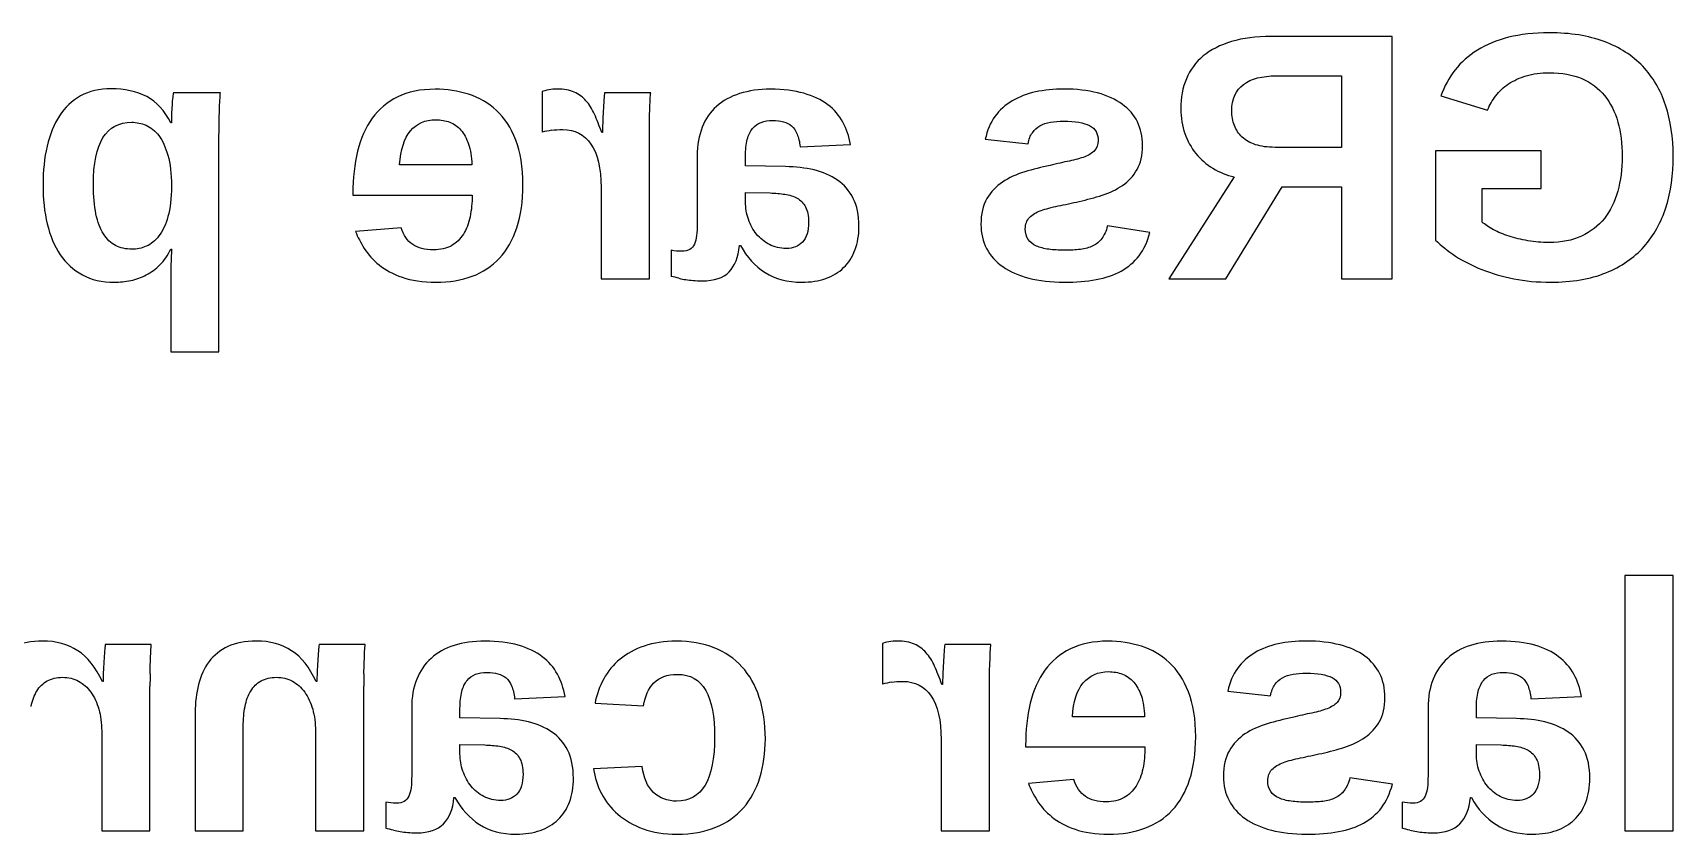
# Model space of a CAD drawing. Header units: millimetres. Extents: x 0 to 290, y 0 to 205.
# Drawn here: x 209.36 to 250, y 24.26 to 44.1 of the extents above; entities that cross this region are included whole.
import ezdxf

# ---------------------------------------------------------------- set-up
doc = ezdxf.new("R2010")
doc.units = ezdxf.units.MM
doc.layers.get('0').update_dxf_attribs({"linetype": 'CONTINUOUS', "true_color": 0x000000})

msp = doc.modelspace()

# ---------------------------------------------------------------- linework, layer by layer
for p, q in [((243.037, 44.014), (240.04, 44.014)), ((243.037, 38.014), (243.037, 44.014)), ((240.172, 43.039), (241.781, 43.039)), ((241.781, 43.039), (241.781, 41.268)), ((214.005, 42.622), (212.843, 42.622)), ((221.98, 42.647), (221.98, 41.646)), ((224.666, 42.622), (223.526, 42.622)), ((244.242, 42.541), (245.401, 42.192)), ((212.792, 41.872), (212.775, 41.872)), ((213.971, 36.204), (213.971, 41.561)), ((223.471, 41.638), (223.453, 41.638)), ((224.633, 38.014), (224.633, 41.539)), ((232.956, 41.467), (234.016, 41.357)), ((225.819, 41.054), (225.819, 39.376)), ((228.37, 41.28), (229.618, 41.339)), ((241.781, 41.268), (240.137, 41.268)), ((246.73, 41.178), (244.114, 41.178)), ((244.114, 41.178), (244.114, 38.972)), ((246.73, 40.25), (246.73, 41.178)), ((220.235, 40.837), (218.447, 40.837)), ((227.016, 40.808), (227.016, 41.042)), ((228.008, 40.79), (227.016, 40.808)), ((223.436, 40.275), (223.436, 38.014)), ((239.124, 40.535), (237.501, 38.014)), ((238.915, 38.014), (240.308, 40.292)), ((240.308, 40.292), (241.781, 40.292)), ((241.781, 40.292), (241.781, 38.014)), ((245.264, 39.419), (245.264, 40.25)), ((245.264, 40.25), (246.73, 40.25)), ((217.288, 40.122), (217.288, 40.087)), ((217.288, 40.087), (220.243, 40.087)), ((227.016, 40.148), (227.629, 40.138)), ((227.016, 39.913), (227.016, 40.148)), ((218.484, 39.279), (217.356, 39.181)), ((237.035, 39.163), (235.984, 39.321)), ((212.775, 38.746), (212.8, 38.746)), ((225.176, 38.721), (225.176, 38.073)), ((226.867, 38.835), (226.892, 38.835)), ((212.775, 37.971), (212.775, 36.204)), ((223.436, 38.014), (224.633, 38.014)), ((237.501, 38.014), (238.915, 38.014)), ((241.781, 38.014), (243.037, 38.014)), ((212.775, 36.204), (213.971, 36.204)), ((250, 30.667), (248.803, 30.667)), ((248.803, 30.667), (248.803, 24.347)), ((250, 24.347), (250, 30.667)), ((212.294, 28.955), (211.154, 28.955)), ((217.592, 28.955), (216.452, 28.955)), ((230.407, 28.981), (230.407, 27.979)), ((233.094, 28.955), (231.953, 28.955)), ((211.099, 28.039), (211.081, 28.039)), ((212.261, 24.347), (212.261, 27.924)), ((216.397, 28.039), (216.379, 28.039)), ((217.559, 24.347), (217.559, 27.924)), ((221.296, 27.613), (222.544, 27.673)), ((231.898, 27.971), (231.88, 27.971)), ((233.06, 24.347), (233.06, 27.873)), ((238.963, 27.8), (240.024, 27.69)), ((246.477, 27.613), (247.725, 27.673)), ((213.381, 27.273), (213.381, 24.347)), ((218.745, 27.387), (218.745, 25.709)), ((219.942, 27.141), (219.942, 27.375)), ((223.287, 27.503), (224.492, 27.443)), ((243.926, 27.387), (243.926, 25.709)), ((245.123, 27.141), (245.123, 27.375)), ((214.573, 24.347), (214.573, 26.932)), ((220.934, 27.124), (219.942, 27.141)), ((236.903, 27.171), (235.115, 27.171)), ((246.115, 27.124), (245.123, 27.141)), ((211.064, 26.817), (211.064, 24.347)), ((216.362, 26.817), (216.362, 24.347)), ((219.942, 26.481), (220.555, 26.472)), ((219.942, 26.246), (219.942, 26.481)), ((231.863, 26.609), (231.863, 24.347)), ((233.956, 26.455), (233.956, 26.421)), ((233.956, 26.421), (236.912, 26.421)), ((245.123, 26.481), (245.736, 26.472)), ((245.123, 26.246), (245.123, 26.481)), ((224.454, 25.935), (223.253, 25.88)), ((235.153, 25.612), (234.025, 25.514)), ((243.042, 25.497), (241.991, 25.654)), ((218.102, 25.054), (218.102, 24.406)), ((219.793, 25.169), (219.818, 25.169)), ((243.284, 25.054), (243.284, 24.406)), ((244.974, 25.169), (244.999, 25.169)), ((211.064, 24.347), (212.261, 24.347)), ((213.381, 24.347), (214.573, 24.347)), ((216.362, 24.347), (217.559, 24.347)), ((231.863, 24.347), (233.06, 24.347)), ((248.803, 24.347), (250, 24.347))]:
    msp.add_line(p, q)
for centre, radius, start, end in [((264.176, 39.813), 40.753, 176.2964, 176.6836), ((241.562, 41.117), 18.101, 176.6638, 177.6015), ((222.939, 37.307), 4.443, 99.4193, 102.4732), ((217.741, 7.1), 31.853, 76.1479, 76.5017), ((225.813, 39.826), 1.854, 256.1081, 261.4706), ((225.726, 27.612), 14.636, 176.3566, 177.4264), ((231.024, 27.612), 14.636, 176.3566, 177.4264), ((249.99, 27.45), 18.101, 176.6638, 177.6015), ((272.603, 26.146), 40.753, 176.2964, 176.6836), ((235.883, 27.92), 23.622, 179.2462, 179.9899), ((241.18, 27.92), 23.622, 179.2462, 179.9899), ((231.366, 23.641), 4.443, 99.4193, 102.4732), ((210.667, -6.566), 31.853, 76.1479, 76.5017), ((235.849, -6.566), 31.853, 76.1479, 76.5017), ((218.738, 26.16), 1.854, 256.1081, 261.4706), ((243.92, 26.16), 1.854, 256.1081, 261.4706)]:
    msp.add_arc(centre, radius, start, end)
for points in [[(240.04, 44.014), (239.665, 44.014), (239.338, 43.972), (239.058, 43.888)], [(245.922, 43.993), (245.629, 43.919), (245.372, 43.814), (245.152, 43.677)], [(246.93, 44.104), (246.552, 44.104), (246.216, 44.067), (245.922, 43.993)], [(248.286, 43.889), (247.901, 44.032), (247.449, 44.104), (246.93, 44.104)], [(238.358, 43.53), (238.17, 43.376), (238.03, 43.188), (237.938, 42.968)], [(239.058, 43.888), (238.779, 43.804), (238.545, 43.685), (238.358, 43.53)], [(245.152, 43.677), (244.932, 43.541), (244.747, 43.377), (244.598, 43.186)], [(249.244, 43.275), (248.99, 43.541), (248.67, 43.745), (248.286, 43.889)], [(244.598, 43.186), (244.449, 42.994), (244.33, 42.779), (244.242, 42.541)], [(246.361, 43.041), (246.527, 43.091), (246.717, 43.115), (246.93, 43.115)], [(246.93, 43.115), (247.242, 43.115), (247.512, 43.066), (247.739, 42.969)], [(249.812, 42.311), (249.687, 42.688), (249.498, 43.01), (249.244, 43.275)], [(211.301, 42.72), (211.009, 42.72), (210.756, 42.66), (210.543, 42.541)], [(212.179, 42.524), (211.926, 42.654), (211.633, 42.72), (211.301, 42.72)], [(219.328, 42.707), (218.964, 42.707), (218.654, 42.643), (218.398, 42.517)], [(220.154, 42.583), (219.893, 42.665), (219.618, 42.707), (219.328, 42.707)], [(222.139, 42.692), (222.069, 42.679), (222.016, 42.664), (221.98, 42.647)], [(222.351, 42.711), (222.279, 42.711), (222.208, 42.704), (222.139, 42.692)], [(222.772, 42.636), (222.658, 42.686), (222.517, 42.711), (222.351, 42.711)], [(227.637, 42.707), (227.35, 42.707), (227.095, 42.671), (226.871, 42.6)], [(228.461, 42.606), (228.227, 42.673), (227.953, 42.707), (227.637, 42.707)], [(234.901, 42.711), (234.652, 42.711), (234.419, 42.687), (234.203, 42.641)], [(235.738, 42.615), (235.496, 42.679), (235.217, 42.711), (234.901, 42.711)], [(237.938, 42.968), (237.846, 42.748), (237.8, 42.5), (237.8, 42.225)], [(239.064, 42.174), (239.064, 42.466), (239.16, 42.684), (239.352, 42.826)], [(239.352, 42.826), (239.543, 42.968), (239.817, 43.039), (240.172, 43.039)], [(245.606, 42.547), (245.691, 42.659), (245.796, 42.757), (245.923, 42.84)], [(245.923, 42.84), (246.049, 42.924), (246.195, 42.991), (246.361, 43.041)], [(247.739, 42.969), (247.966, 42.871), (248.153, 42.731), (248.301, 42.549)], [(210.543, 42.541), (210.33, 42.421), (210.155, 42.256), (210.017, 42.046)], [(212.775, 41.872), (212.63, 42.176), (212.432, 42.393), (212.179, 42.524)], [(212.807, 42.311), (212.802, 42.237), (212.799, 42.16), (212.796, 42.081)], [(212.824, 42.507), (212.817, 42.45), (212.811, 42.385), (212.807, 42.311)], [(212.843, 42.622), (212.838, 42.602), (212.831, 42.564), (212.824, 42.507)], [(213.982, 42.192), (213.989, 42.376), (213.997, 42.52), (214.005, 42.622)], [(218.398, 42.517), (218.141, 42.391), (217.93, 42.214), (217.765, 41.987)], [(220.846, 42.18), (220.646, 42.366), (220.415, 42.5), (220.154, 42.583)], [(223.063, 42.423), (222.983, 42.515), (222.885, 42.586), (222.772, 42.636)], [(223.274, 42.087), (223.214, 42.219), (223.144, 42.331), (223.063, 42.423)], [(223.526, 42.622), (223.52, 42.588), (223.514, 42.529), (223.508, 42.445)], [(224.643, 42.172), (224.648, 42.273), (224.651, 42.364), (224.654, 42.445)], [(224.654, 42.445), (224.657, 42.526), (224.661, 42.585), (224.666, 42.622)], [(226.3, 42.283), (226.144, 42.142), (226.025, 41.97), (225.943, 41.765)], [(226.871, 42.6), (226.647, 42.529), (226.456, 42.424), (226.3, 42.283)], [(229.053, 42.323), (228.893, 42.445), (228.695, 42.54), (228.461, 42.606)], [(229.43, 41.891), (229.339, 42.057), (229.214, 42.201), (229.053, 42.323)], [(233.624, 42.419), (233.454, 42.319), (233.311, 42.19), (233.196, 42.034)], [(234.203, 42.641), (233.987, 42.594), (233.794, 42.52), (233.624, 42.419)], [(236.35, 42.338), (236.185, 42.459), (235.981, 42.551), (235.738, 42.615)], [(236.725, 41.899), (236.639, 42.071), (236.514, 42.217), (236.35, 42.338)], [(245.401, 42.192), (245.452, 42.316), (245.52, 42.435), (245.606, 42.547)], [(248.301, 42.549), (248.448, 42.367), (248.558, 42.149), (248.629, 41.895)], [(250, 41.042), (250, 41.51), (249.937, 41.933), (249.812, 42.311)], [(210.017, 42.046), (209.88, 41.837), (209.778, 41.586), (209.711, 41.295)], [(211.097, 41.508), (211.256, 41.762), (211.493, 41.889), (211.808, 41.889)], [(211.808, 41.889), (211.927, 41.889), (212.046, 41.864), (212.164, 41.814)], [(212.796, 42.081), (212.793, 42.001), (212.792, 41.932), (212.792, 41.872)], [(213.971, 41.561), (213.971, 41.797), (213.975, 42.007), (213.982, 42.192)], [(217.765, 41.987), (217.601, 41.759), (217.48, 41.488), (217.403, 41.171)], [(218.715, 41.674), (218.871, 41.86), (219.081, 41.952), (219.345, 41.952)], [(219.345, 41.952), (219.467, 41.952), (219.581, 41.932), (219.688, 41.891)], [(219.688, 41.891), (219.794, 41.85), (219.887, 41.785), (219.965, 41.695)], [(221.323, 41.45), (221.206, 41.751), (221.046, 41.994), (220.846, 42.18)], [(223.453, 41.638), (223.393, 41.805), (223.334, 41.955), (223.274, 42.087)], [(223.477, 41.874), (223.473, 41.776), (223.471, 41.698), (223.471, 41.638)], [(224.635, 41.855), (224.636, 41.965), (224.639, 42.071), (224.643, 42.172)], [(227.19, 41.736), (227.247, 41.807), (227.317, 41.857), (227.401, 41.887)], [(227.401, 41.887), (227.485, 41.917), (227.581, 41.932), (227.688, 41.932)], [(227.688, 41.932), (227.788, 41.932), (227.877, 41.922), (227.955, 41.902)], [(227.955, 41.902), (228.033, 41.882), (228.1, 41.847), (228.157, 41.797)], [(229.618, 41.339), (229.584, 41.541), (229.521, 41.725), (229.43, 41.891)], [(233.196, 42.034), (233.081, 41.877), (233.001, 41.688), (232.956, 41.467)], [(234.312, 41.804), (234.387, 41.846), (234.475, 41.875), (234.574, 41.891)], [(234.574, 41.891), (234.673, 41.907), (234.782, 41.915), (234.901, 41.915)], [(234.901, 41.915), (235.185, 41.915), (235.399, 41.878), (235.541, 41.806)], [(236.852, 41.314), (236.852, 41.532), (236.81, 41.728), (236.725, 41.899)], [(237.8, 42.225), (237.8, 42.001), (237.833, 41.796), (237.9, 41.61)], [(239.128, 41.808), (239.085, 41.918), (239.064, 42.041), (239.064, 42.174)], [(248.629, 41.895), (248.699, 41.641), (248.735, 41.357), (248.735, 41.042)], [(210.858, 40.339), (210.858, 40.864), (210.938, 41.254), (211.097, 41.508)], [(212.164, 41.814), (212.281, 41.765), (212.386, 41.68), (212.479, 41.559)], [(212.479, 41.559), (212.571, 41.438), (212.646, 41.277), (212.705, 41.073)], [(218.447, 40.837), (218.469, 41.209), (218.559, 41.488), (218.715, 41.674)], [(219.965, 41.695), (220.043, 41.606), (220.106, 41.49), (220.154, 41.348)], [(222.212, 41.691), (222.29, 41.704), (222.383, 41.71), (222.491, 41.71)], [(222.491, 41.71), (222.789, 41.71), (223.021, 41.59), (223.187, 41.348)], [(224.633, 41.539), (224.633, 41.639), (224.633, 41.744), (224.635, 41.855)], [(225.943, 41.765), (225.86, 41.561), (225.819, 41.324), (225.819, 41.054)], [(227.016, 41.042), (227.016, 41.209), (227.031, 41.349), (227.06, 41.461)], [(227.06, 41.461), (227.09, 41.573), (227.133, 41.665), (227.19, 41.736)], [(228.157, 41.797), (228.214, 41.747), (228.26, 41.681), (228.295, 41.597)], [(228.295, 41.597), (228.331, 41.514), (228.356, 41.408), (228.37, 41.28)], [(234.016, 41.357), (234.036, 41.468), (234.072, 41.559), (234.123, 41.631)], [(234.123, 41.631), (234.174, 41.704), (234.237, 41.761), (234.312, 41.804)], [(235.541, 41.806), (235.683, 41.733), (235.754, 41.612), (235.754, 41.441)], [(237.9, 41.61), (237.967, 41.424), (238.059, 41.259), (238.176, 41.114)], [(239.322, 41.521), (239.235, 41.601), (239.17, 41.697), (239.128, 41.808)], [(239.654, 41.334), (239.52, 41.378), (239.409, 41.44), (239.322, 41.521)], [(209.711, 41.295), (209.644, 41.004), (209.611, 40.685), (209.611, 40.339)], [(212.705, 41.073), (212.763, 40.87), (212.792, 40.614), (212.792, 40.305)], [(217.403, 41.171), (217.326, 40.855), (217.288, 40.505), (217.288, 40.122)], [(220.154, 41.348), (220.203, 41.206), (220.23, 41.036), (220.235, 40.837)], [(221.5, 40.339), (221.5, 40.779), (221.441, 41.149), (221.323, 41.45)], [(223.187, 41.348), (223.353, 41.107), (223.436, 40.75), (223.436, 40.275)], [(235.666, 41.19), (235.608, 41.128), (235.526, 41.076), (235.419, 41.035)], [(235.754, 41.441), (235.754, 41.336), (235.725, 41.253), (235.666, 41.19)], [(236.716, 40.716), (236.807, 40.873), (236.852, 41.072), (236.852, 41.314)], [(238.176, 41.114), (238.294, 40.969), (238.433, 40.848), (238.595, 40.75)], [(240.137, 41.268), (239.95, 41.268), (239.789, 41.29), (239.654, 41.334)], [(228.714, 40.708), (228.493, 40.76), (228.258, 40.788), (228.008, 40.79)], [(229.294, 40.456), (229.129, 40.571), (228.936, 40.655), (228.714, 40.708)], [(233.933, 40.66), (233.727, 40.599), (233.544, 40.515), (233.383, 40.409)], [(234.561, 40.82), (234.348, 40.774), (234.138, 40.721), (233.933, 40.66)], [(235.04, 40.929), (234.894, 40.899), (234.734, 40.863), (234.561, 40.82)], [(235.419, 41.035), (235.312, 40.994), (235.186, 40.959), (235.04, 40.929)], [(236.358, 40.326), (236.506, 40.429), (236.625, 40.558), (236.716, 40.716)], [(238.595, 40.75), (238.757, 40.652), (238.933, 40.581), (239.124, 40.535)], [(248.735, 41.042), (248.735, 40.729), (248.699, 40.442), (248.626, 40.181)], [(249.823, 39.793), (249.941, 40.174), (250, 40.59), (250, 41.042)], [(209.611, 40.339), (209.611, 39.99), (209.645, 39.668), (209.715, 39.372)], [(210.922, 39.619), (210.88, 39.821), (210.858, 40.061), (210.858, 40.339)], [(212.792, 40.305), (212.792, 40.004), (212.764, 39.753), (212.707, 39.553)], [(221.351, 39.276), (221.451, 39.579), (221.5, 39.933), (221.5, 40.339)], [(229.684, 40.004), (229.589, 40.19), (229.459, 40.341), (229.294, 40.456)], [(233.383, 40.409), (233.223, 40.303), (233.094, 40.166), (232.996, 39.998)], [(235.856, 40.084), (236.043, 40.143), (236.211, 40.224), (236.358, 40.326)], [(220.243, 40.087), (220.243, 39.894), (220.226, 39.715), (220.192, 39.549)], [(227.088, 39.487), (227.04, 39.626), (227.016, 39.768), (227.016, 39.913)], [(227.629, 40.138), (227.756, 40.133), (227.878, 40.122), (227.993, 40.107)], [(227.993, 40.107), (228.108, 40.091), (228.209, 40.058), (228.295, 40.009)], [(228.295, 40.009), (228.382, 39.959), (228.451, 39.887), (228.502, 39.793)], [(229.826, 39.317), (229.826, 39.589), (229.779, 39.818), (229.684, 40.004)], [(232.996, 39.998), (232.898, 39.831), (232.849, 39.618), (232.849, 39.36)], [(234.763, 39.817), (234.926, 39.85), (235.1, 39.888), (235.285, 39.93)], [(235.285, 39.93), (235.478, 39.973), (235.669, 40.024), (235.856, 40.084)], [(248.626, 40.181), (248.554, 39.92), (248.444, 39.696), (248.294, 39.509)], [(211.108, 39.123), (211.027, 39.252), (210.965, 39.418), (210.922, 39.619)], [(212.707, 39.553), (212.65, 39.353), (212.575, 39.194), (212.483, 39.075)], [(220.192, 39.549), (220.158, 39.382), (220.103, 39.239), (220.026, 39.118)], [(227.29, 39.119), (227.203, 39.226), (227.136, 39.348), (227.088, 39.487)], [(228.502, 39.793), (228.553, 39.7), (228.578, 39.572), (228.578, 39.411)], [(233.948, 39.248), (233.948, 39.367), (233.983, 39.462), (234.052, 39.532)], [(234.052, 39.532), (234.122, 39.602), (234.217, 39.659), (234.337, 39.703)], [(234.337, 39.703), (234.458, 39.746), (234.6, 39.785), (234.763, 39.817)], [(248.294, 39.509), (248.145, 39.321), (247.957, 39.175), (247.73, 39.07)], [(249.276, 38.808), (249.523, 39.084), (249.705, 39.413), (249.823, 39.793)], [(209.715, 39.372), (209.784, 39.077), (209.892, 38.823), (210.036, 38.61)], [(211.408, 38.838), (211.289, 38.899), (211.189, 38.994), (211.108, 39.123)], [(212.483, 39.075), (212.391, 38.955), (212.286, 38.871), (212.17, 38.821)], [(217.356, 39.181), (217.407, 39.05), (217.479, 38.911), (217.571, 38.763)], [(218.77, 38.863), (218.637, 38.953), (218.542, 39.092), (218.484, 39.279)], [(220.026, 39.118), (219.949, 38.998), (219.85, 38.903), (219.728, 38.833)], [(220.921, 38.523), (221.108, 38.723), (221.252, 38.974), (221.351, 39.276)], [(225.804, 39.087), (225.794, 39.002), (225.776, 38.93), (225.749, 38.872)], [(225.819, 39.376), (225.819, 39.268), (225.814, 39.172), (225.804, 39.087)], [(227.608, 38.861), (227.483, 38.926), (227.377, 39.012), (227.29, 39.119)], [(228.578, 39.411), (228.578, 39.192), (228.528, 39.029), (228.427, 38.923)], [(229.728, 38.725), (229.794, 38.898), (229.826, 39.095), (229.826, 39.317)], [(232.849, 39.36), (232.849, 39.138), (232.895, 38.939), (232.988, 38.763)], [(234.02, 38.987), (233.972, 39.056), (233.948, 39.143), (233.948, 39.248)], [(235.984, 39.321), (235.95, 39.193), (235.903, 39.09), (235.843, 39.01)], [(236.766, 38.584), (236.886, 38.741), (236.975, 38.934), (237.035, 39.163)], [(245.548, 39.229), (245.433, 39.29), (245.338, 39.354), (245.264, 39.419)], [(245.935, 39.068), (245.792, 39.115), (245.663, 39.168), (245.548, 39.229)], [(246.402, 38.955), (246.234, 38.984), (246.079, 39.021), (245.935, 39.068)], [(247.73, 39.07), (247.503, 38.965), (247.235, 38.912), (246.925, 38.912)], [(210.036, 38.61), (210.181, 38.397), (210.365, 38.23), (210.588, 38.11)], [(211.817, 38.746), (211.664, 38.746), (211.528, 38.777), (211.408, 38.838)], [(212.17, 38.821), (212.054, 38.771), (211.936, 38.746), (211.817, 38.746)], [(212.509, 38.361), (212.613, 38.465), (212.701, 38.593), (212.775, 38.746)], [(212.792, 38.64), (212.789, 38.583), (212.786, 38.517), (212.783, 38.441)], [(212.8, 38.746), (212.797, 38.732), (212.795, 38.697), (212.792, 38.64)], [(217.571, 38.763), (217.664, 38.616), (217.786, 38.48), (217.94, 38.357)], [(219.286, 38.729), (219.075, 38.729), (218.903, 38.774), (218.77, 38.863)], [(219.728, 38.833), (219.606, 38.764), (219.459, 38.729), (219.286, 38.729)], [(225.44, 38.695), (225.349, 38.695), (225.261, 38.704), (225.176, 38.721)], [(225.634, 38.74), (225.584, 38.71), (225.52, 38.695), (225.44, 38.695)], [(225.749, 38.872), (225.721, 38.813), (225.683, 38.769), (225.634, 38.74)], [(226.609, 38.184), (226.752, 38.331), (226.838, 38.549), (226.867, 38.835)], [(226.892, 38.835), (227.051, 38.549), (227.254, 38.326), (227.503, 38.167)], [(228.025, 38.763), (227.871, 38.763), (227.732, 38.796), (227.608, 38.861)], [(228.427, 38.923), (228.326, 38.816), (228.192, 38.763), (228.025, 38.763)], [(229.447, 38.289), (229.569, 38.406), (229.663, 38.552), (229.728, 38.725)], [(232.988, 38.763), (233.08, 38.587), (233.214, 38.437), (233.39, 38.314)], [(234.223, 38.825), (234.136, 38.863), (234.069, 38.917), (234.02, 38.987)], [(234.529, 38.744), (234.412, 38.76), (234.309, 38.787), (234.223, 38.825)], [(234.911, 38.721), (234.774, 38.721), (234.647, 38.729), (234.529, 38.744)], [(235.312, 38.742), (235.194, 38.728), (235.06, 38.721), (234.911, 38.721)], [(235.621, 38.827), (235.533, 38.784), (235.43, 38.756), (235.312, 38.742)], [(235.843, 39.01), (235.784, 38.93), (235.71, 38.869), (235.621, 38.827)], [(244.114, 38.972), (244.251, 38.833), (244.415, 38.7), (244.609, 38.574)], [(246.925, 38.912), (246.744, 38.912), (246.569, 38.926), (246.402, 38.955)], [(248.331, 38.161), (248.714, 38.316), (249.029, 38.531), (249.276, 38.808)], [(212.17, 38.11), (212.292, 38.174), (212.405, 38.258), (212.509, 38.361)], [(212.783, 38.441), (212.78, 38.366), (212.778, 38.287), (212.777, 38.203)], [(217.94, 38.357), (218.093, 38.233), (218.284, 38.131), (218.513, 38.05)], [(220.242, 38.076), (220.507, 38.173), (220.733, 38.322), (220.921, 38.523)], [(229.002, 38.02), (229.177, 38.081), (229.325, 38.171), (229.447, 38.289)], [(233.39, 38.314), (233.566, 38.191), (233.781, 38.096), (234.037, 38.029)], [(236.322, 38.203), (236.499, 38.301), (236.647, 38.428), (236.766, 38.584)], [(244.609, 38.574), (244.802, 38.448), (245.019, 38.337), (245.26, 38.242)], [(245.26, 38.242), (245.501, 38.146), (245.765, 38.07), (246.05, 38.014)], [(210.588, 38.11), (210.811, 37.989), (211.074, 37.929), (211.378, 37.929)], [(211.378, 37.929), (211.514, 37.929), (211.649, 37.943), (211.784, 37.971)], [(211.784, 37.971), (211.919, 38), (212.048, 38.046), (212.17, 38.11)], [(212.777, 38.203), (212.775, 38.12), (212.775, 38.042), (212.775, 37.971)], [(218.513, 38.05), (218.741, 37.969), (219.019, 37.929), (219.345, 37.929)], [(219.345, 37.929), (219.677, 37.929), (219.976, 37.978), (220.242, 38.076)], [(225.538, 37.993), (225.594, 37.984), (225.655, 37.977), (225.719, 37.971)], [(225.719, 37.971), (225.783, 37.965), (225.858, 37.963), (225.943, 37.963)], [(225.943, 37.963), (226.243, 37.963), (226.465, 38.036), (226.609, 38.184)], [(227.503, 38.167), (227.751, 38.008), (228.053, 37.929), (228.408, 37.929)], [(228.408, 37.929), (228.629, 37.929), (228.827, 37.959), (229.002, 38.02)], [(234.037, 38.029), (234.292, 37.962), (234.584, 37.929), (234.911, 37.929)], [(234.911, 37.929), (235.203, 37.929), (235.467, 37.95), (235.703, 37.993)], [(235.703, 37.993), (235.938, 38.035), (236.145, 38.106), (236.322, 38.203)], [(246.05, 38.014), (246.336, 37.957), (246.639, 37.929), (246.96, 37.929)], [(246.96, 37.929), (247.49, 37.929), (247.947, 38.006), (248.331, 38.161)], [(209.599, 29.044), (209.321, 29.044), (209.086, 28.999), (208.894, 28.908)], [(210.472, 28.805), (210.228, 28.965), (209.937, 29.044), (209.599, 29.044)], [(211.154, 28.955), (211.148, 28.921), (211.142, 28.866), (211.136, 28.791)], [(212.282, 28.787), (212.285, 28.862), (212.289, 28.918), (212.294, 28.955)], [(214.192, 28.908), (214.001, 28.818), (213.845, 28.693), (213.724, 28.534)], [(214.897, 29.044), (214.619, 29.044), (214.384, 28.999), (214.192, 28.908)], [(215.77, 28.805), (215.526, 28.965), (215.235, 29.044), (214.897, 29.044)], [(216.452, 28.955), (216.446, 28.921), (216.44, 28.866), (216.434, 28.791)], [(217.58, 28.787), (217.583, 28.862), (217.587, 28.918), (217.592, 28.955)], [(219.797, 28.934), (219.572, 28.863), (219.382, 28.757), (219.226, 28.616)], [(220.563, 29.04), (220.276, 29.04), (220.021, 29.005), (219.797, 28.934)], [(221.387, 28.94), (221.153, 29.007), (220.879, 29.04), (220.563, 29.04)], [(221.979, 28.657), (221.819, 28.779), (221.621, 28.873), (221.387, 28.94)], [(224.507, 28.921), (224.275, 28.842), (224.076, 28.733), (223.909, 28.595)], [(225.301, 29.04), (225.003, 29.04), (224.739, 29), (224.507, 28.921)], [(226.236, 28.878), (225.962, 28.986), (225.65, 29.04), (225.301, 29.04)], [(226.928, 28.407), (226.741, 28.613), (226.51, 28.77), (226.236, 28.878)], [(230.566, 29.025), (230.497, 29.013), (230.444, 28.998), (230.407, 28.981)], [(230.778, 29.044), (230.706, 29.044), (230.636, 29.038), (230.566, 29.025)], [(231.199, 28.969), (231.085, 29.019), (230.945, 29.044), (230.778, 29.044)], [(231.491, 28.756), (231.41, 28.849), (231.313, 28.92), (231.199, 28.969)], [(231.953, 28.955), (231.947, 28.921), (231.941, 28.862), (231.936, 28.778)], [(233.081, 28.778), (233.084, 28.859), (233.088, 28.918), (233.094, 28.955)], [(235.996, 29.04), (235.633, 29.04), (235.323, 28.977), (235.066, 28.85)], [(236.823, 28.916), (236.562, 28.999), (236.286, 29.04), (235.996, 29.04)], [(237.515, 28.514), (237.314, 28.7), (237.084, 28.834), (236.823, 28.916)], [(240.211, 28.974), (239.995, 28.927), (239.801, 28.854), (239.631, 28.753)], [(240.909, 29.044), (240.659, 29.044), (240.427, 29.021), (240.211, 28.974)], [(241.746, 28.948), (241.503, 29.012), (241.224, 29.044), (240.909, 29.044)], [(242.357, 28.672), (242.192, 28.792), (241.988, 28.885), (241.746, 28.948)], [(244.978, 28.934), (244.754, 28.863), (244.564, 28.757), (244.408, 28.616)], [(245.745, 29.04), (245.458, 29.04), (245.202, 29.005), (244.978, 28.934)], [(246.569, 28.94), (246.335, 29.007), (246.06, 29.04), (245.745, 29.04)], [(247.16, 28.657), (247, 28.779), (246.803, 28.873), (246.569, 28.94)], [(211.081, 28.039), (210.919, 28.391), (210.716, 28.646), (210.472, 28.805)], [(211.136, 28.791), (211.131, 28.716), (211.125, 28.633), (211.12, 28.542)], [(212.263, 28.231), (212.264, 28.335), (212.267, 28.436), (212.271, 28.531)], [(212.271, 28.531), (212.276, 28.626), (212.279, 28.712), (212.282, 28.787)], [(213.724, 28.534), (213.603, 28.374), (213.516, 28.187), (213.462, 27.971)], [(216.379, 28.039), (216.217, 28.391), (216.014, 28.646), (215.77, 28.805)], [(216.434, 28.791), (216.429, 28.716), (216.423, 28.633), (216.417, 28.542)], [(217.561, 28.231), (217.562, 28.335), (217.565, 28.436), (217.569, 28.531)], [(217.569, 28.531), (217.574, 28.626), (217.577, 28.712), (217.58, 28.787)], [(219.226, 28.616), (219.07, 28.476), (218.951, 28.303), (218.869, 28.099)], [(222.356, 28.224), (222.265, 28.391), (222.139, 28.535), (221.979, 28.657)], [(223.909, 28.595), (223.741, 28.457), (223.606, 28.294), (223.502, 28.107)], [(231.701, 28.42), (231.641, 28.552), (231.571, 28.664), (231.491, 28.756)], [(233.062, 28.188), (233.063, 28.299), (233.066, 28.405), (233.071, 28.505)], [(233.071, 28.505), (233.075, 28.606), (233.079, 28.697), (233.081, 28.778)], [(235.066, 28.85), (234.809, 28.724), (234.598, 28.547), (234.434, 28.32)], [(237.992, 27.783), (237.874, 28.084), (237.715, 28.328), (237.515, 28.514)], [(239.631, 28.753), (239.461, 28.652), (239.318, 28.523), (239.203, 28.367)], [(242.732, 28.233), (242.647, 28.404), (242.522, 28.551), (242.357, 28.672)], [(244.408, 28.616), (244.252, 28.476), (244.133, 28.303), (244.05, 28.099)], [(247.538, 28.224), (247.447, 28.391), (247.321, 28.535), (247.16, 28.657)], [(209.458, 27.807), (209.524, 27.914), (209.609, 27.997), (209.714, 28.056)], [(209.714, 28.056), (209.819, 28.116), (209.947, 28.146), (210.097, 28.146)], [(210.097, 28.146), (210.242, 28.146), (210.374, 28.114), (210.492, 28.05)], [(210.492, 28.05), (210.609, 27.986), (210.711, 27.895), (210.796, 27.777)], [(211.105, 28.269), (211.101, 28.178), (211.099, 28.101), (211.099, 28.039)], [(214.756, 27.807), (214.822, 27.914), (214.907, 27.997), (215.012, 28.056)], [(215.012, 28.056), (215.117, 28.116), (215.244, 28.146), (215.395, 28.146)], [(215.395, 28.146), (215.54, 28.146), (215.672, 28.114), (215.789, 28.05)], [(215.789, 28.05), (215.907, 27.986), (216.009, 27.895), (216.094, 27.777)], [(216.403, 28.269), (216.399, 28.178), (216.397, 28.101), (216.397, 28.039)], [(218.869, 28.099), (218.786, 27.894), (218.745, 27.657), (218.745, 27.387)], [(219.986, 27.795), (220.016, 27.907), (220.059, 27.998), (220.116, 28.069)], [(220.116, 28.069), (220.173, 28.14), (220.243, 28.19), (220.327, 28.22)], [(220.327, 28.22), (220.411, 28.25), (220.507, 28.265), (220.614, 28.265)], [(220.614, 28.265), (220.714, 28.265), (220.802, 28.255), (220.88, 28.235)], [(220.88, 28.235), (220.958, 28.215), (221.026, 28.18), (221.083, 28.13)], [(221.083, 28.13), (221.14, 28.081), (221.186, 28.014), (221.221, 27.931)], [(222.544, 27.673), (222.51, 27.874), (222.447, 28.058), (222.356, 28.224)], [(223.502, 28.107), (223.398, 27.92), (223.326, 27.718), (223.287, 27.503)], [(224.747, 28.007), (224.883, 28.148), (225.076, 28.218), (225.327, 28.218)], [(225.327, 28.218), (225.647, 28.218), (225.882, 28.086), (226.029, 27.822)], [(227.358, 27.65), (227.259, 27.949), (227.115, 28.202), (226.928, 28.407)], [(230.639, 28.024), (230.717, 28.037), (230.81, 28.044), (230.918, 28.044)], [(230.918, 28.044), (231.216, 28.044), (231.448, 27.923), (231.614, 27.682)], [(231.88, 27.971), (231.82, 28.139), (231.761, 28.288), (231.701, 28.42)], [(231.904, 28.208), (231.9, 28.11), (231.898, 28.031), (231.898, 27.971)], [(233.06, 27.873), (233.06, 27.972), (233.06, 28.077), (233.062, 28.188)], [(234.434, 28.32), (234.269, 28.093), (234.149, 27.821), (234.072, 27.504)], [(235.383, 28.007), (235.54, 28.193), (235.75, 28.286), (236.013, 28.286)], [(236.013, 28.286), (236.135, 28.286), (236.25, 28.265), (236.356, 28.224)], [(236.356, 28.224), (236.463, 28.184), (236.555, 28.118), (236.633, 28.029)], [(239.203, 28.367), (239.089, 28.211), (239.008, 28.022), (238.963, 27.8)], [(240.13, 27.965), (240.181, 28.037), (240.244, 28.094), (240.319, 28.137)], [(240.319, 28.137), (240.395, 28.18), (240.482, 28.209), (240.581, 28.224)], [(240.581, 28.224), (240.68, 28.24), (240.789, 28.248), (240.909, 28.248)], [(240.909, 28.248), (241.193, 28.248), (241.406, 28.212), (241.548, 28.139)], [(241.548, 28.139), (241.69, 28.067), (241.761, 27.945), (241.761, 27.775)], [(242.859, 27.647), (242.859, 27.866), (242.817, 28.061), (242.732, 28.233)], [(244.05, 28.099), (243.968, 27.894), (243.926, 27.657), (243.926, 27.387)], [(245.168, 27.795), (245.197, 27.907), (245.241, 27.998), (245.297, 28.069)], [(245.297, 28.069), (245.354, 28.14), (245.425, 28.19), (245.508, 28.22)], [(245.508, 28.22), (245.592, 28.25), (245.688, 28.265), (245.796, 28.265)], [(245.796, 28.265), (245.895, 28.265), (245.984, 28.255), (246.062, 28.235)], [(246.062, 28.235), (246.14, 28.215), (246.207, 28.18), (246.264, 28.13)], [(246.264, 28.13), (246.321, 28.081), (246.367, 28.014), (246.403, 27.931)], [(247.725, 27.673), (247.691, 27.874), (247.629, 28.058), (247.538, 28.224)], [(209.318, 27.424), (209.346, 27.573), (209.393, 27.7), (209.458, 27.807)], [(210.796, 27.777), (210.881, 27.66), (210.947, 27.519), (210.994, 27.356)], [(213.462, 27.971), (213.408, 27.755), (213.381, 27.522), (213.381, 27.273)], [(214.616, 27.424), (214.644, 27.573), (214.691, 27.7), (214.756, 27.807)], [(216.094, 27.777), (216.179, 27.66), (216.245, 27.519), (216.292, 27.356)], [(219.942, 27.375), (219.942, 27.543), (219.957, 27.683), (219.986, 27.795)], [(221.221, 27.931), (221.257, 27.847), (221.282, 27.741), (221.296, 27.613)], [(224.492, 27.443), (224.526, 27.678), (224.611, 27.867), (224.747, 28.007)], [(226.029, 27.822), (226.177, 27.558), (226.25, 27.175), (226.25, 26.672)], [(227.507, 26.625), (227.507, 27.009), (227.458, 27.35), (227.358, 27.65)], [(231.614, 27.682), (231.78, 27.441), (231.863, 27.083), (231.863, 26.609)], [(235.115, 27.171), (235.137, 27.543), (235.227, 27.822), (235.383, 28.007)], [(236.633, 28.029), (236.711, 27.939), (236.774, 27.823), (236.823, 27.681)], [(236.823, 27.681), (236.871, 27.539), (236.898, 27.369), (236.903, 27.171)], [(238.169, 26.672), (238.169, 27.112), (238.11, 27.483), (237.992, 27.783)], [(240.024, 27.69), (240.043, 27.801), (240.079, 27.893), (240.13, 27.965)], [(241.761, 27.775), (241.761, 27.67), (241.732, 27.586), (241.673, 27.524)], [(242.723, 27.049), (242.814, 27.207), (242.859, 27.406), (242.859, 27.647)], [(245.123, 27.375), (245.123, 27.543), (245.138, 27.683), (245.168, 27.795)], [(246.403, 27.931), (246.438, 27.847), (246.463, 27.741), (246.477, 27.613)], [(210.994, 27.356), (211.041, 27.192), (211.064, 27.013), (211.064, 26.817)], [(214.573, 26.932), (214.573, 27.111), (214.587, 27.275), (214.616, 27.424)], [(216.292, 27.356), (216.338, 27.192), (216.362, 27.013), (216.362, 26.817)], [(234.072, 27.504), (233.995, 27.188), (233.956, 26.838), (233.956, 26.455)], [(241.047, 27.262), (240.901, 27.233), (240.741, 27.196), (240.568, 27.153)], [(241.426, 27.369), (241.32, 27.327), (241.193, 27.292), (241.047, 27.262)], [(241.673, 27.524), (241.615, 27.462), (241.533, 27.41), (241.426, 27.369)], [(221.64, 27.041), (221.419, 27.093), (221.183, 27.121), (220.934, 27.124)], [(222.22, 26.79), (222.055, 26.905), (221.862, 26.989), (221.64, 27.041)], [(239.94, 26.993), (239.734, 26.932), (239.551, 26.849), (239.39, 26.743)], [(240.568, 27.153), (240.355, 27.108), (240.145, 27.054), (239.94, 26.993)], [(242.365, 26.66), (242.513, 26.762), (242.632, 26.892), (242.723, 27.049)], [(246.822, 27.041), (246.6, 27.093), (246.365, 27.121), (246.115, 27.124)], [(247.401, 26.79), (247.236, 26.905), (247.043, 26.989), (246.822, 27.041)], [(220.555, 26.472), (220.682, 26.466), (220.804, 26.456), (220.919, 26.44)], [(220.919, 26.44), (221.034, 26.424), (221.135, 26.392), (221.221, 26.342)], [(222.61, 26.338), (222.515, 26.524), (222.385, 26.674), (222.22, 26.79)], [(226.25, 26.672), (226.25, 25.611), (225.937, 25.08), (225.309, 25.08)], [(227.371, 25.661), (227.462, 25.952), (227.507, 26.273), (227.507, 26.625)], [(236.912, 26.421), (236.912, 26.228), (236.895, 26.048), (236.861, 25.882)], [(238.019, 25.61), (238.119, 25.912), (238.169, 26.266), (238.169, 26.672)], [(239.39, 26.743), (239.23, 26.636), (239.101, 26.499), (239.003, 26.332)], [(241.863, 26.417), (242.05, 26.477), (242.218, 26.558), (242.365, 26.66)], [(245.736, 26.472), (245.864, 26.466), (245.985, 26.456), (246.1, 26.44)], [(246.1, 26.44), (246.215, 26.424), (246.316, 26.392), (246.403, 26.342)], [(247.791, 26.338), (247.696, 26.524), (247.566, 26.674), (247.401, 26.79)], [(220.014, 25.821), (219.966, 25.96), (219.942, 26.101), (219.942, 26.246)], [(221.221, 26.342), (221.308, 26.292), (221.377, 26.221), (221.428, 26.127)], [(221.428, 26.127), (221.479, 26.033), (221.504, 25.906), (221.504, 25.744)], [(222.752, 25.65), (222.752, 25.923), (222.705, 26.152), (222.61, 26.338)], [(239.003, 26.332), (238.905, 26.164), (238.856, 25.951), (238.856, 25.693)], [(240.059, 25.865), (240.129, 25.935), (240.224, 25.992), (240.344, 26.036)], [(240.344, 26.036), (240.465, 26.08), (240.607, 26.118), (240.77, 26.151)], [(240.77, 26.151), (240.933, 26.184), (241.107, 26.221), (241.292, 26.263)], [(241.292, 26.263), (241.485, 26.306), (241.676, 26.357), (241.863, 26.417)], [(245.195, 25.821), (245.147, 25.96), (245.123, 26.101), (245.123, 26.246)], [(246.403, 26.342), (246.489, 26.292), (246.558, 26.221), (246.609, 26.127)], [(246.609, 26.127), (246.66, 26.033), (246.686, 25.906), (246.686, 25.744)], [(247.934, 25.65), (247.934, 25.923), (247.886, 26.152), (247.791, 26.338)], [(218.745, 25.709), (218.745, 25.602), (218.74, 25.505), (218.73, 25.42)], [(220.216, 25.452), (220.129, 25.559), (220.062, 25.682), (220.014, 25.821)], [(221.504, 25.744), (221.504, 25.525), (221.454, 25.363), (221.353, 25.256)], [(222.654, 25.058), (222.719, 25.231), (222.752, 25.429), (222.752, 25.65)], [(223.253, 25.88), (223.281, 25.667), (223.345, 25.464), (223.446, 25.269)], [(224.739, 25.295), (224.586, 25.438), (224.491, 25.652), (224.454, 25.935)], [(226.962, 24.913), (227.144, 25.12), (227.28, 25.37), (227.371, 25.661)], [(235.438, 25.197), (235.305, 25.286), (235.21, 25.425), (235.153, 25.612)], [(236.861, 25.882), (236.826, 25.716), (236.771, 25.572), (236.694, 25.452)], [(237.589, 24.856), (237.777, 25.056), (237.92, 25.308), (238.019, 25.61)], [(238.856, 25.693), (238.856, 25.472), (238.903, 25.273), (238.995, 25.097)], [(239.955, 25.582), (239.955, 25.701), (239.99, 25.795), (240.059, 25.865)], [(241.991, 25.654), (241.957, 25.527), (241.91, 25.423), (241.85, 25.343)], [(243.926, 25.709), (243.926, 25.602), (243.921, 25.505), (243.912, 25.42)], [(245.398, 25.452), (245.311, 25.559), (245.243, 25.682), (245.195, 25.821)], [(246.686, 25.744), (246.686, 25.525), (246.635, 25.363), (246.534, 25.256)], [(247.835, 25.058), (247.901, 25.231), (247.934, 25.429), (247.934, 25.65)], [(218.675, 25.205), (218.647, 25.147), (218.609, 25.103), (218.56, 25.073)], [(218.73, 25.42), (218.72, 25.335), (218.702, 25.263), (218.675, 25.205)], [(220.533, 25.194), (220.409, 25.26), (220.303, 25.346), (220.216, 25.452)], [(221.353, 25.256), (221.252, 25.149), (221.118, 25.096), (220.95, 25.096)], [(223.446, 25.269), (223.547, 25.075), (223.683, 24.903), (223.855, 24.754)], [(225.309, 25.08), (225.082, 25.08), (224.892, 25.152), (224.739, 25.295)], [(234.025, 25.514), (234.076, 25.383), (234.147, 25.244), (234.24, 25.097)], [(236.694, 25.452), (236.618, 25.331), (236.518, 25.236), (236.397, 25.167)], [(240.028, 25.32), (239.979, 25.389), (239.955, 25.477), (239.955, 25.582)], [(240.23, 25.159), (240.143, 25.197), (240.076, 25.25), (240.028, 25.32)], [(241.85, 25.343), (241.791, 25.264), (241.717, 25.203), (241.629, 25.16)], [(242.774, 24.918), (242.893, 25.074), (242.982, 25.267), (243.042, 25.497)], [(243.856, 25.205), (243.829, 25.147), (243.79, 25.103), (243.741, 25.073)], [(243.912, 25.42), (243.902, 25.335), (243.883, 25.263), (243.856, 25.205)], [(245.715, 25.194), (245.59, 25.26), (245.484, 25.346), (245.398, 25.452)], [(246.534, 25.256), (246.434, 25.149), (246.299, 25.096), (246.132, 25.096)], [(218.366, 25.029), (218.275, 25.029), (218.187, 25.037), (218.102, 25.054)], [(218.56, 25.073), (218.51, 25.044), (218.446, 25.029), (218.366, 25.029)], [(219.534, 24.517), (219.678, 24.665), (219.764, 24.882), (219.793, 25.169)], [(219.818, 25.169), (219.977, 24.882), (220.18, 24.659), (220.429, 24.5)], [(220.95, 25.096), (220.797, 25.096), (220.658, 25.129), (220.533, 25.194)], [(222.373, 24.622), (222.495, 24.74), (222.589, 24.885), (222.654, 25.058)], [(226.278, 24.432), (226.553, 24.546), (226.781, 24.706), (226.962, 24.913)], [(234.24, 25.097), (234.332, 24.949), (234.455, 24.814), (234.608, 24.69)], [(235.954, 25.062), (235.743, 25.062), (235.572, 25.107), (235.438, 25.197)], [(236.397, 25.167), (236.275, 25.097), (236.127, 25.062), (235.954, 25.062)], [(236.91, 24.409), (237.175, 24.507), (237.402, 24.656), (237.589, 24.856)], [(238.995, 25.097), (239.087, 24.921), (239.221, 24.771), (239.397, 24.648)], [(240.537, 25.078), (240.419, 25.093), (240.316, 25.12), (240.23, 25.159)], [(240.918, 25.054), (240.781, 25.054), (240.654, 25.062), (240.537, 25.078)], [(241.319, 25.075), (241.201, 25.061), (241.068, 25.054), (240.918, 25.054)], [(241.629, 25.16), (241.54, 25.117), (241.437, 25.089), (241.319, 25.075)], [(242.329, 24.537), (242.506, 24.634), (242.654, 24.761), (242.774, 24.918)], [(243.547, 25.029), (243.457, 25.029), (243.369, 25.037), (243.284, 25.054)], [(243.741, 25.073), (243.692, 25.044), (243.627, 25.029), (243.547, 25.029)], [(244.716, 24.517), (244.859, 24.665), (244.945, 24.882), (244.974, 25.169)], [(244.999, 25.169), (245.158, 24.882), (245.362, 24.659), (245.61, 24.5)], [(246.132, 25.096), (245.979, 25.096), (245.84, 25.129), (245.715, 25.194)], [(247.554, 24.622), (247.676, 24.74), (247.77, 24.885), (247.835, 25.058)], [(218.869, 24.296), (219.169, 24.296), (219.391, 24.37), (219.534, 24.517)], [(220.429, 24.5), (220.677, 24.342), (220.979, 24.262), (221.334, 24.262)], [(221.928, 24.354), (222.103, 24.415), (222.251, 24.504), (222.373, 24.622)], [(223.855, 24.754), (224.027, 24.605), (224.235, 24.485), (224.479, 24.396)], [(224.479, 24.396), (224.723, 24.307), (225.003, 24.262), (225.318, 24.262)], [(225.318, 24.262), (225.684, 24.262), (226.004, 24.319), (226.278, 24.432)], [(234.608, 24.69), (234.761, 24.566), (234.952, 24.464), (235.181, 24.383)], [(236.013, 24.262), (236.346, 24.262), (236.645, 24.311), (236.91, 24.409)], [(239.397, 24.648), (239.573, 24.524), (239.788, 24.429), (240.044, 24.362)], [(241.71, 24.326), (241.945, 24.369), (242.152, 24.439), (242.329, 24.537)], [(244.05, 24.296), (244.351, 24.296), (244.572, 24.37), (244.716, 24.517)], [(245.61, 24.5), (245.858, 24.342), (246.16, 24.262), (246.515, 24.262)], [(247.109, 24.354), (247.284, 24.415), (247.432, 24.504), (247.554, 24.622)], [(218.463, 24.326), (218.52, 24.318), (218.581, 24.31), (218.645, 24.305)], [(218.645, 24.305), (218.709, 24.299), (218.784, 24.296), (218.869, 24.296)], [(221.334, 24.262), (221.555, 24.262), (221.753, 24.293), (221.928, 24.354)], [(235.181, 24.383), (235.409, 24.303), (235.687, 24.262), (236.013, 24.262)], [(240.044, 24.362), (240.299, 24.296), (240.591, 24.262), (240.918, 24.262)], [(240.918, 24.262), (241.21, 24.262), (241.474, 24.284), (241.71, 24.326)], [(243.645, 24.326), (243.702, 24.318), (243.762, 24.31), (243.826, 24.305)], [(243.826, 24.305), (243.89, 24.299), (243.965, 24.296), (244.05, 24.296)], [(246.515, 24.262), (246.737, 24.262), (246.935, 24.293), (247.109, 24.354)]]:
    msp.add_open_spline(points, degree=3)

doc.saveas('drawing.dxf')
